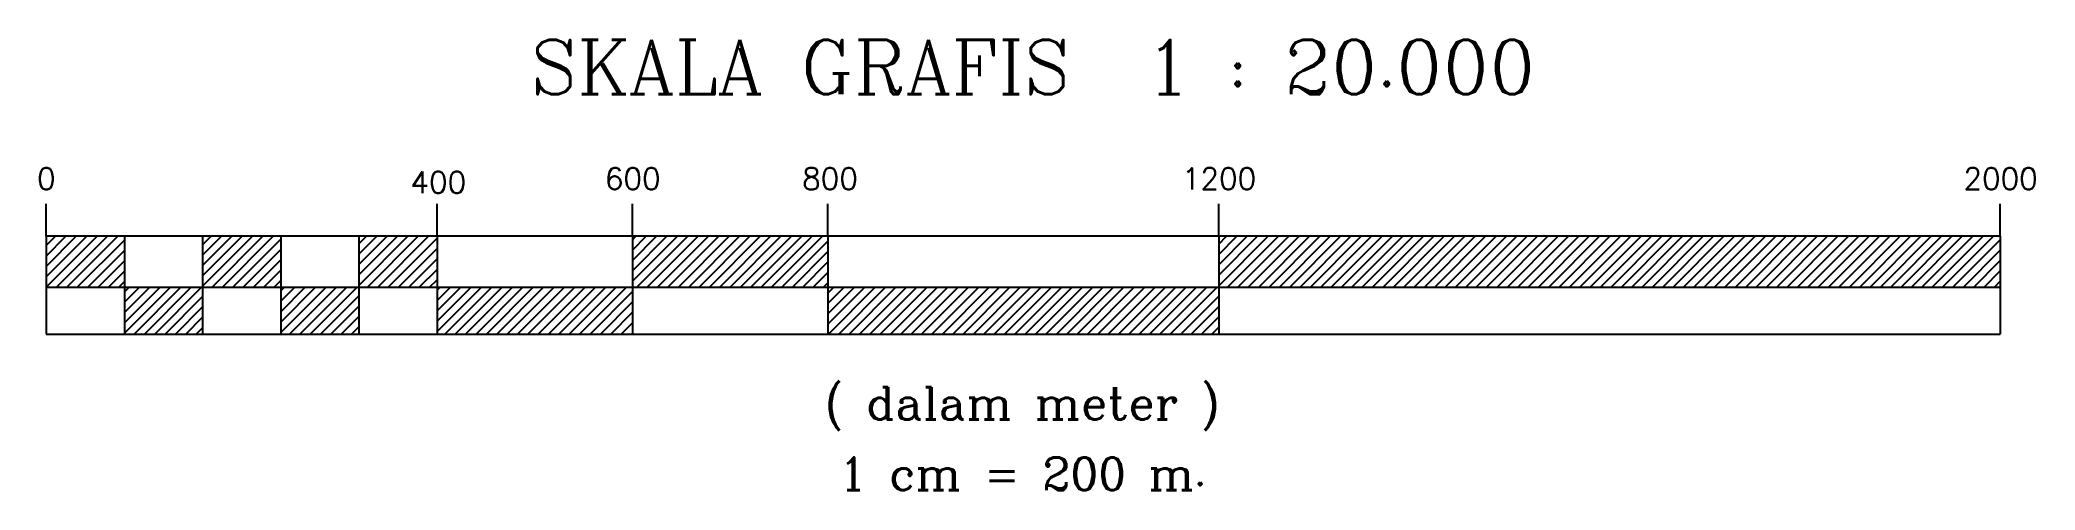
# Model space of a CAD drawing. Header units: metres. Extents: x 524181 to 526223, y 200903 to 201363.
import ezdxf
from ezdxf.enums import TextEntityAlignment as Align

# ---------------------------------------------------------------- set-up
doc = ezdxf.new("R2010")
doc.units = ezdxf.units.M
doc.header["$MEASUREMENT"] = 0
doc.layers.add('KOP', color=7, linetype='CONTINUOUS')
doc.styles.add('C10', font='complex', dxfattribs={"height": 4.167})
doc.styles.add('C6', font='complex', dxfattribs={"height": 2.499})
doc.styles.add('S4', font='simplex', dxfattribs={"height": 1.668})
pattern_1 = [(45, (-9723314.858, -3730330.092), (-5.303300859, 5.303300859), [])]

msp = doc.modelspace()

# ---------------------------------------------------------------- hatches: boundary and pattern name
at = {"layer": 'KOP', "ltscale": 0.5}
h = msp.add_hatch(dxfattribs=at)
h.set_pattern_fill('ANSI31', color=1, scale=60, style=0)
h.set_pattern_definition(pattern_1)
h.paths.add_polyline_path([(524267.1, 201110.2), (524267.1, 201162.2), (524187.1, 201162.2), (524187.1, 201110.2)])
h = msp.add_hatch(dxfattribs=at)
h.set_pattern_fill('ANSI31', color=1, scale=60, style=0)
h.set_pattern_definition(pattern_1)
h.paths.add_polyline_path([(524347.1, 201062.2), (524347.1, 201110.2), (524267.1, 201110.2), (524267.1, 201062.2)])
h.paths.add_polyline_path([(524347.1, 201162.2), (524347.1, 201110.2), (524427.1, 201110.2), (524427.1, 201162.2)])
h.paths.add_polyline_path([(524427.1, 201110.2), (524427.1, 201062.2), (524507.1, 201062.2), (524507.1, 201110.2)])
h.paths.add_polyline_path([(524587.1, 201110.2), (524587.1, 201162.2), (524507.1, 201162.2), (524507.1, 201110.2)])
h = msp.add_hatch(dxfattribs=at)
h.set_pattern_fill('ANSI31', color=1, scale=60, style=0)
h.set_pattern_definition(pattern_1)
h.paths.add_polyline_path([(524987.1, 201110.2), (524987.1, 201162.2), (524787.1, 201162.2), (524787.1, 201110.2)])
h = msp.add_hatch(dxfattribs=at)
h.set_pattern_fill('ANSI31', color=1, scale=60, style=0)
h.set_pattern_definition(pattern_1)
h.paths.add_polyline_path([(525387.1, 201162.2), (525387.1, 201110.2), (526187.1, 201110.2), (526187.1, 201162.2)])
h = msp.add_hatch(dxfattribs=at)
h.set_pattern_fill('ANSI31', color=1, scale=60, style=0)
h.set_pattern_definition(pattern_1)
h.paths.add_polyline_path([(524587.1, 201110.2), (524587.1, 201062.2), (524787.1, 201062.2), (524787.1, 201110.2)])
h = msp.add_hatch(dxfattribs=at)
h.set_pattern_fill('ANSI31', color=1, scale=60, style=0)
h.set_pattern_definition(pattern_1)
h.paths.add_polyline_path([(525387.1, 201062.2), (525387.1, 201110.2), (524987.1, 201110.2), (524987.1, 201062.2)])

# ---------------------------------------------------------------- linework, layer by layer
at = {"layer": 'KOP', "color": 2}
for p, q in [((524187.1, 201162.2), (524187.1, 201195.4)), ((524587.1, 201162.2), (524587.1, 201195.4)), ((524787.1, 201162.2), (524787.1, 201195.6)), ((524987.1, 201162.2), (524987.1, 201195.4)), ((525387.1, 201162.2), (525387.1, 201195.6)), ((526187.1, 201162.2), (526187.1, 201195.6)), ((526187.1, 201162.2), (524187.1, 201162.2)), ((524187.1, 201062.2), (526187.1, 201062.2))]:
    msp.add_line(p, q, dxfattribs=at)
at = {"layer": 'KOP', "color": 2, "ltscale": 0.5}
for p, q in [((524187.1, 201162.2), (524187.1, 201062.2)), ((524267.1, 201162.2), (524267.1, 201062.2)), ((524347.1, 201162.2), (524347.1, 201062.2)), ((524427.1, 201162.2), (524427.1, 201062.2)), ((524507.1, 201162.2), (524507.1, 201062.2)), ((524587.1, 201162.2), (524587.1, 201062.2)), ((524787.1, 201162.2), (524787.1, 201062.2)), ((524987.1, 201162.2), (524987.1, 201062.2)), ((525387.1, 201162.2), (525387.1, 201062.2)), ((526187.1, 201162.2), (526187.1, 201062.2)), ((524187.1, 201110.2), (526187.1, 201110.2))]:
    msp.add_line(p, q, dxfattribs=at)

# ---------------------------------------------------------------- texts
at = {"layer": 'KOP', "color": 3}
for s, height, style, p in [('SKALA GRAFIS  1 : 20.000', 55.56, 'C10', (525197.1, 201307.6)), ('( dalam meter )', 33.32, 'C6', (525186, 200974.7)), ('1 cm = 200 m.', 33.32, 'C6', (525186, 200902.6))]:
    msp.add_text(s, height=height, dxfattribs=dict(at, style=style)).set_placement(p, align=Align.CENTER)
at = {"layer": 'KOP', "color": 2, "style": 'S4'}
msp.add_text('400', height=22.24, dxfattribs=at).set_placement((524588.3, 201206.4), align=Align.CENTER)
for tag, p in [('0', (524187.2, 201210)), ('600', (524787.4, 201210)), ('800', (524989.3, 201210)), ('1200', (525387.4, 201210)), ('2000', (526187.4, 201210))]:
    msp.add_attdef(tag, text='', height=22.2, dxfattribs=at).set_placement(p, align=Align.CENTER)

doc.saveas('drawing.dxf')
